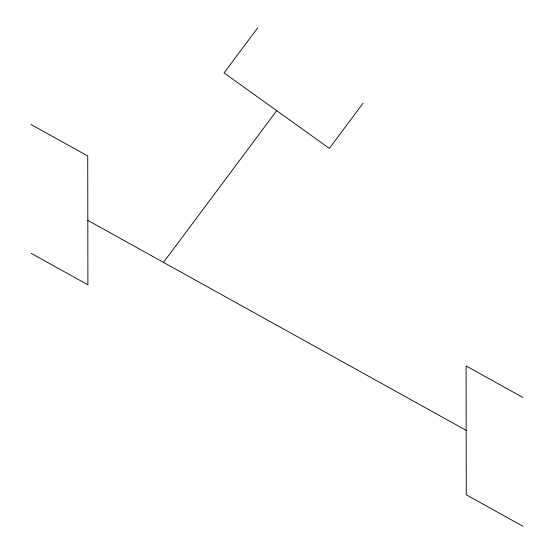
<?xml version="1.0" encoding="UTF-8"?>
<svg xmlns="http://www.w3.org/2000/svg" width="554" height="554" viewBox="0 0 554 554"><rect width="100%" height="100%" fill="white"/><g stroke="black" fill="none" stroke-linecap="round" stroke-linejoin="round"><path stroke-width="0.83" d="M257.825 27.7L224.079 72.92L329.346 148.396L363.085 103.176M163.492 262.388L276.716 110.655M30.976 124.47L87.733 155.972L87.906 284.811L31.149 253.31M522.851 397.46L466.094 365.965L466.267 494.798L523.024 526.3M87.816 220.388L466.184 430.382"/></g></svg>
